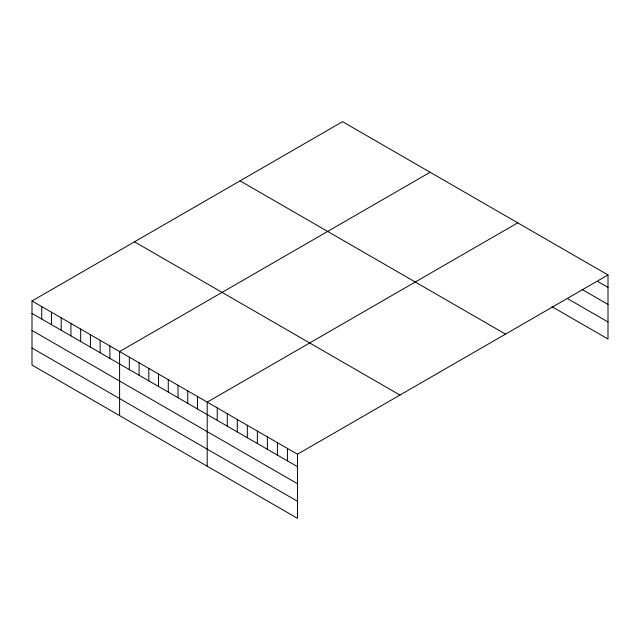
<?xml version="1.0" encoding="UTF-8"?>
<svg xmlns="http://www.w3.org/2000/svg" width="640" height="640" viewBox="0 0 640 640"><rect width="100%" height="100%" fill="white"/><g stroke="black" fill="none" stroke-linecap="round" stroke-linejoin="round"><path stroke-width="0.96" d="M32 300.976L297.464 454.24L297.464 518.312L32 365.048L32 300.976L342.536 121.688L608 274.952L608 339.024L552.008 306.696M430.136 172.264L119.6 351.552L119.6 415.624M517.744 222.84L207.208 402.128L207.208 466.2M297.464 454.24L608 274.952M597.968 281.592L608 287.384M582.096 289.464L608 304.424M567.888 298.824L608 321.984M240.056 180.856L505.52 334.12M134.48 241.808L399.944 395.072M32 313.4L297.464 466.672M32 330.448L297.464 483.712M32 348.008L297.464 501.272M287.44 448.448L287.44 460.88M277.408 442.656L277.408 455.088M267.376 436.872L267.376 449.296M257.352 431.08L257.352 443.512M247.32 425.288L247.32 437.72M237.296 419.496L237.296 431.928M227.264 413.712L227.264 426.136M217.232 407.92L217.232 420.352M197.472 396.512L197.472 408.936M187.736 390.888L187.736 403.32M178.008 385.272L178.008 397.696M168.272 379.648L168.272 392.08M158.536 374.032L158.536 386.464M148.808 368.408L148.808 380.84M139.072 362.792L139.072 375.224M129.336 357.168L129.336 369.6M109.872 345.928L109.872 358.36M100.136 340.312L100.136 352.744M90.4 334.688L90.4 347.12M80.672 329.072L80.672 341.504M70.936 323.456L70.936 335.88M61.2 317.832L61.2 330.264M51.464 312.216L51.464 324.64M41.736 306.592L41.736 319.024"/></g></svg>
